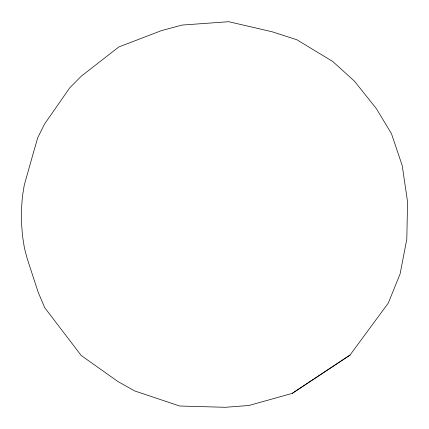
<?xml version="1.0" encoding="UTF-8"?>
<svg xmlns="http://www.w3.org/2000/svg" width="429" height="429" viewBox="0 0 429 429"><rect width="100%" height="100%" fill="white"/><g stroke="black" fill="none" stroke-linecap="round" stroke-linejoin="round"><path stroke-width="0.64" d="M349.967 355.121L388.277 303.094L400.123 273.874L406.81 239.109L407.55 201.866L402.23 165.615L391.462 133.682L376.421 108.709L354.499 81.21L332.759 61.497L296.857 39.741L272.292 31.821L228.721 21.707L182.105 25.064L161.449 30.625L118.865 46.949L81.338 76.126L69.713 87.881L44.418 124.233L37.768 137.629L32.561 155.695L24.255 185.172L22.388 196.643L21.45 209.454L21.493 222.844L22.512 236.014L24.453 248.187L27.209 258.607L38.122 292.117L44.761 307.754L81.253 355.539L118.013 381.59L134.717 390.953L179.708 406.016L225.23 407.293L248.911 405.491L292.229 393.377L349.967 355.121L292.229 393.377"/></g></svg>
